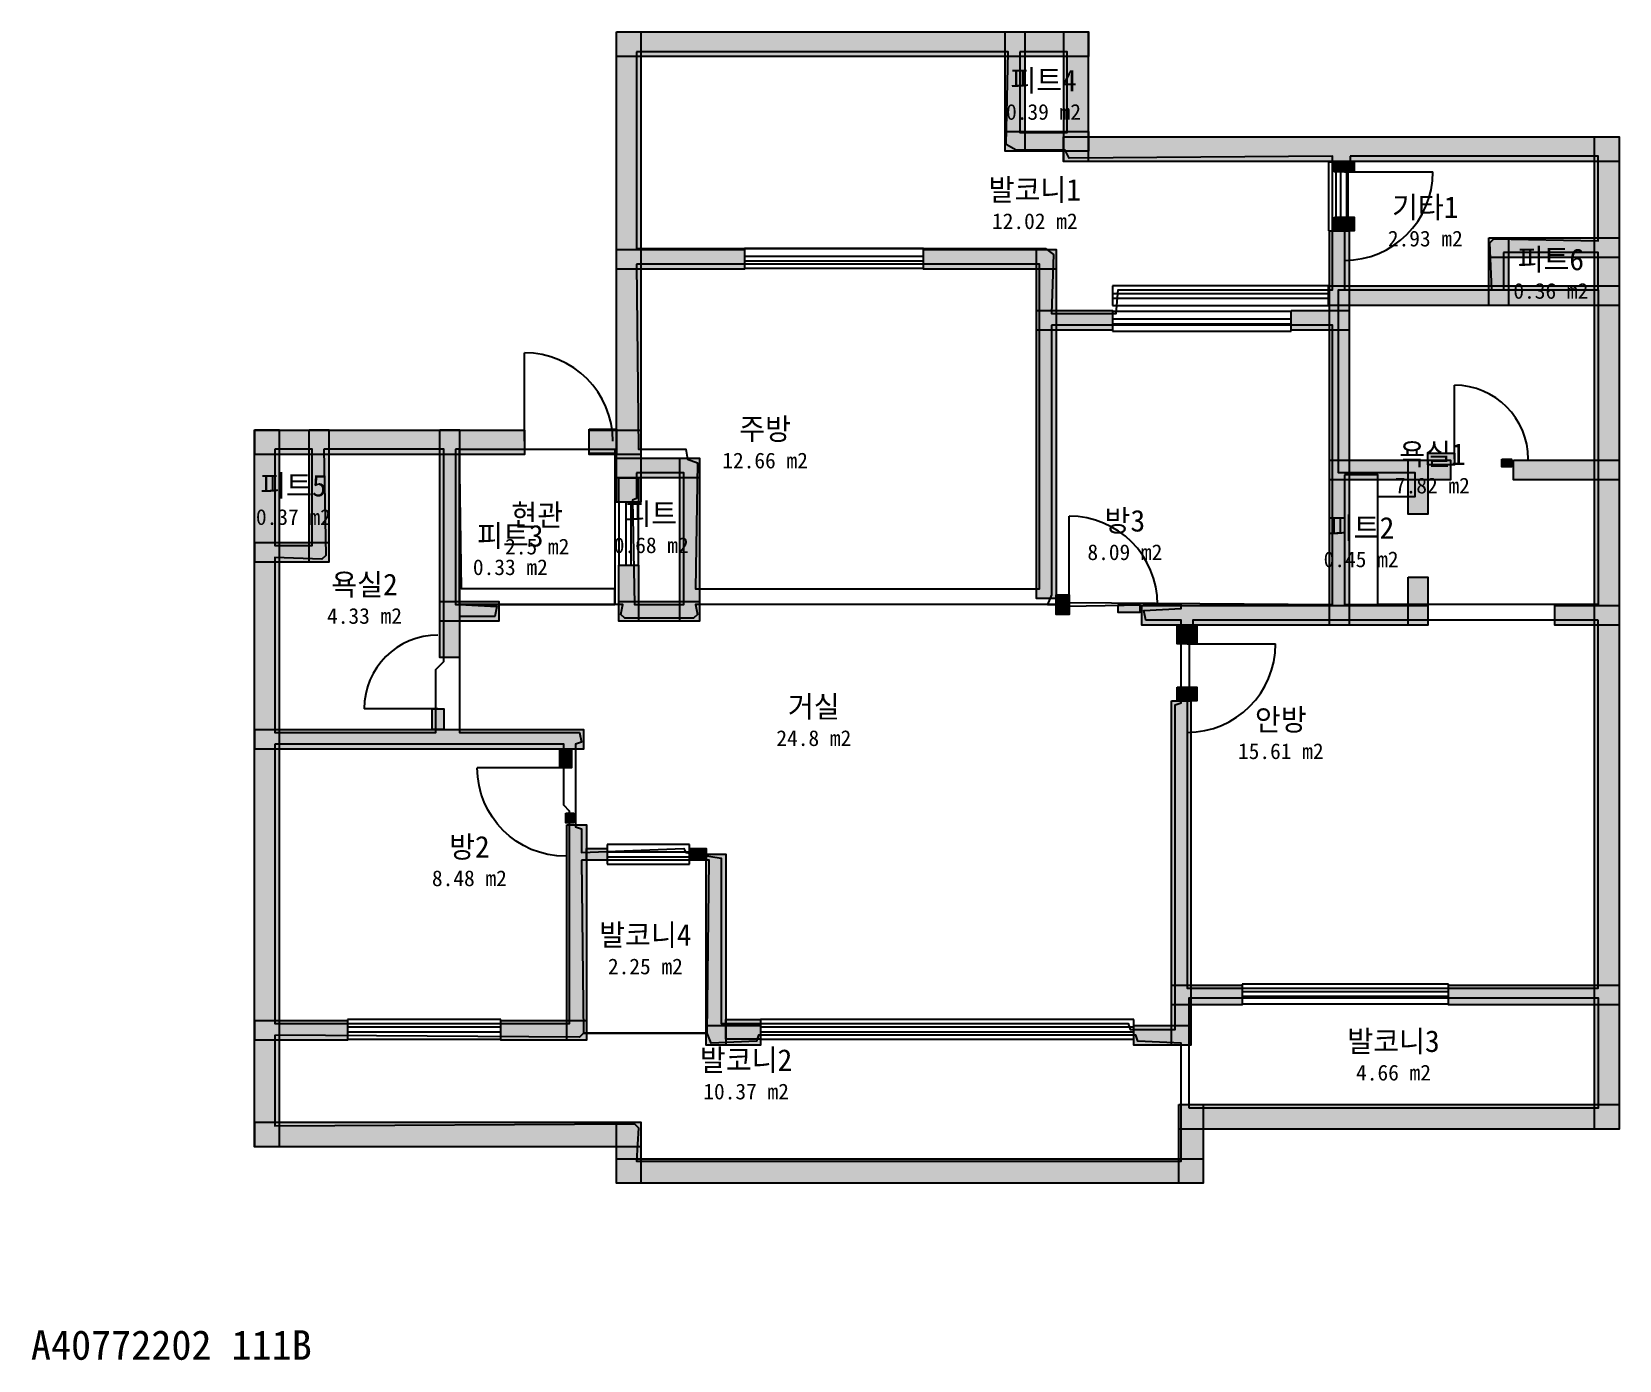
# Model space of a CAD drawing. Header units: millimetres. Extents: x 9 to 16156, y -905 to 12605.
import ezdxf
from ezdxf.enums import TextEntityAlignment as Align

# ---------------------------------------------------------------- set-up
doc = ezdxf.new("R2010")
doc.units = ezdxf.units.MM
for name, color, linetype in [('A-ANNO-TEXT', 7, 'Continuous'), ('A-AREA', 9, 'Continuous'), ('A-AREA-IDEN', 7, 'Continuous'), ('A-DOOR', 4, 'Continuous'), ('A-GLAZ', 5, 'Continuous'), ('A-WALL-EXTR', 7, 'Continuous'), ('A-WALL-PATT', 8, 'Continuous'), ('A-WALL-PRTN', 8, 'Continuous'), ('A-WALL-STRC', 7, 'Continuous')]:
    doc.layers.add(name, color=color, linetype=linetype)

# ---------------------------------------------------------------- blocks, each defined once
blk = doc.blocks.new('JJ-DOOR-SWING')
blk.add_line((0, 0), (0, 1000))
blk.add_arc((0, 0), 1000, 0, 90)
at = {"flags": 1}
for tag, p in [('WIDTH', (0, -150)), ('TYPE', (0, -250))]:
    blk.add_attdef(tag, p, '', height=80, dxfattribs=at)
blk = doc.blocks.new('JJ-WIN-DOUBLE')
for p, q in [((1000, 500), (0, 500)), ((0, 500), (0, -500)), ((1000, -500), (1000, 500)), ((0, 120), (1000, 120)), ((0, -120), (1000, -120)), ((0, -500), (1000, -500))]:
    blk.add_line(p, q)
at = {"flags": 1}
for tag, p in [('WIDTH', (0, -700)), ('TYPE', (0, -800))]:
    blk.add_attdef(tag, p, '', height=80, dxfattribs=at)

msp = doc.modelspace()

# ---------------------------------------------------------------- linework, layer by layer
at = {"layer": 'A-AREA'}
for points in [[(6160, 12400), (6160, 10400), (10320, 10400), (10400, 10340), (10380, 9740), (11040, 9740), (11060, 9980), (13240, 9980), (13240, 11340), (10560, 11320), (10520, 11400), (10020, 11400), (9920, 11460), (9940, 12400)], [(10060, 12400), (10060, 11580), (10540, 11580), (10540, 12400)], [(13420, 11340), (13420, 11220), (13380, 11200), (13380, 10700), (13420, 10620), (13360, 10600), (13360, 9980), (14860, 9980), (14840, 10460), (14880, 10500), (15940, 10480), (15940, 11340)], [(14980, 10360), (14980, 9980), (15940, 9980), (15940, 10360)], [(6160, 10240), (6180, 8360), (6660, 8360), (6680, 8260), (6780, 8220), (6760, 6940), (10260, 6940), (10260, 10240)], [(15940, 6780), (13700, 6780), (13700, 7880), (14080, 7880), (14080, 8120), (13300, 8120), (13300, 9980), (15940, 9980)], [(10380, 9620), (10380, 6880), (10340, 6780), (10440, 6780), (10460, 6840), (10540, 6800), (13240, 6780), (13240, 9620)], [(2980, 8360), (3000, 7280), (2960, 7240), (2480, 7260), (2480, 5480), (4120, 5480), (4120, 6120), (4200, 6200), (4200, 8360)], [(2480, 8360), (2480, 7380), (2860, 7380), (2860, 8360)], [(4320, 8360), (4320, 6780), (5940, 6780), (5940, 6940), (4380, 6940), (4360, 8360)], [(4360, 8360), (5940, 8360), (5940, 6780), (4360, 6780)], [(6160, 8120), (6160, 7860), (6120, 7840), (6140, 6780), (6640, 6780), (6640, 8120)], [(13360, 8100), (13360, 6780), (13700, 6780), (13700, 8100)], [(4360, 6780), (4740, 6760), (4720, 6660), (4360, 6660), (4360, 5480), (5580, 5480), (5600, 5380), (5540, 5360), (5540, 4520), (5600, 4500), (5600, 4260), (6640, 4300), (6660, 4260), (7020, 4200), (7020, 2520), (11160, 2520), (11180, 2460), (11640, 2460), (11640, 5760), (11700, 5780), (11700, 6620), (11340, 6620), (11320, 6720), (11700, 6740), (11700, 6780), (10540, 6760), (10520, 6720), (10460, 6720), (10440, 6780), (6760, 6780), (6780, 6680), (6740, 6640), (6040, 6640), (6000, 6680), (6020, 6780)], [(15940, 6620), (11820, 6620), (11820, 6420), (11780, 6400), (11780, 5920), (11820, 5840), (11760, 5820), (11760, 2880), (15940, 2880)], [(2480, 5360), (2480, 2520), (5480, 2520), (5480, 4680), (5420, 4740), (5420, 5360)], [(5600, 4180), (5620, 2420), (6880, 2420), (6900, 4180)], [(11780, 1660), (11780, 2780), (15940, 2780), (15940, 1660)], [(2480, 2400), (2480, 1480), (6140, 1500), (6180, 1460), (6160, 1120), (11700, 1120), (11700, 2320), (11260, 2340), (11240, 2400), (7400, 2400), (7380, 2340), (6920, 2320), (6880, 2420), (5620, 2420), (5580, 2380)]]:
    msp.add_lwpolyline(points, close=True, dxfattribs=at)
at = {"layer": 'A-WALL-EXTR'}
for points in [[(5955, 12604), (6205, 12604), (6205, 7820), (5955, 7820)], [(5956, 12605), (10756, 12605), (10756, 12355), (5956, 12355)], [(10505, 12604), (10755, 12604), (10755, 11284), (10505, 11284)], [(10504, 11535), (16156, 11535), (16156, 11285), (10504, 11285)], [(15905, 11536), (16155, 11536), (16155, 1444), (15905, 1444)], [(5680, 8565), (5956, 8565), (5956, 8315), (5680, 8315)], [(2275, 8556), (2525, 8556), (2525, 1264), (2275, 1264)], [(2276, 8555), (5020, 8555), (5020, 8305), (2276, 8305)], [(5680, 8555), (6204, 8555), (6204, 8305), (5680, 8305)], [(14960, 8260), (15060, 8260), (15060, 8180), (14960, 8180)], [(11060, 6780), (11280, 6780), (11280, 6700), (11060, 6700)], [(5440, 4660), (5520, 4660), (5520, 4560), (5440, 4560)], [(11675, 1696), (11925, 1696), (11925, 896), (11675, 896)], [(11676, 1695), (16156, 1695), (16156, 1445), (11676, 1445)], [(2276, 1515), (6204, 1515), (6204, 1265), (2276, 1265)], [(5955, 1516), (6205, 1516), (6205, 896), (5955, 896)], [(5956, 1145), (11924, 1145), (11924, 895), (5956, 895)]]:
    msp.add_lwpolyline(points, close=True, dxfattribs=at)
at = {"layer": 'A-WALL-PATT', "color": 8}
for points in [[(5955, 12604), (6205, 12604), (5955, 7820), (6205, 7820)], [(5956, 12605), (10756, 12605), (5956, 12355), (10756, 12355)], [(9910, 12604), (10110, 12604), (9910, 11390), (10110, 11390)], [(10505, 12604), (10755, 12604), (10505, 11284), (10755, 11284)], [(9910, 11590), (10756, 11590), (9910, 11390), (10756, 11390)], [(10504, 11535), (16156, 11535), (10504, 11285), (16156, 11285)], [(15905, 11536), (16155, 11536), (15905, 1444), (16155, 1444)], [(13260, 11284), (13460, 11284), (13260, 11180), (13460, 11180)], [(13260, 10720), (13460, 10720), (13260, 10580), (13460, 10580)], [(13210, 10580), (13410, 10580), (13210, 6570), (13410, 6570)], [(14830, 10510), (16156, 10510), (14830, 10310), (16156, 10310)], [(14830, 10510), (15030, 10510), (14830, 9820), (15030, 9820)], [(5956, 10390), (7260, 10390), (5956, 10190), (7260, 10190)], [(9080, 10390), (10430, 10390), (9080, 10190), (10430, 10190)], [(10230, 10390), (10430, 10390), (10230, 6840), (10430, 6840)], [(13210, 10020), (16156, 10020), (13210, 9820), (16156, 9820)], [(10230, 9770), (11000, 9770), (10230, 9570), (11000, 9570)], [(12820, 9770), (13410, 9770), (12820, 9570), (13410, 9570)], [(5680, 8565), (5956, 8565), (5680, 8315), (5956, 8315)], [(2275, 8556), (2525, 8556), (2275, 1264), (2525, 1264)], [(2276, 8555), (5020, 8555), (2276, 8305), (5020, 8305)], [(2830, 8556), (3030, 8556), (2830, 7210), (3030, 7210)], [(4160, 8556), (4360, 8556), (4160, 6240), (4360, 6240)], [(5680, 8555), (6204, 8555), (5680, 8305), (6204, 8305)], [(5956, 8270), (6800, 8270), (5956, 8070), (6800, 8070)], [(6600, 8270), (6800, 8270), (6600, 6610), (6800, 6610)], [(13210, 8250), (14440, 8250), (13210, 8050), (14440, 8050)], [(14010, 8250), (14210, 8250), (14010, 7700), (14210, 7700)], [(14210, 8320), (14480, 8320), (14210, 8200), (14480, 8200)], [(14960, 8260), (14960, 8180), (15060, 8180)], [(15060, 8180), (15060, 8260), (14960, 8260)], [(15080, 8250), (16156, 8250), (15080, 8050), (16156, 8050)], [(5980, 8070), (6180, 8070), (5980, 7820), (6180, 7820)], [(2276, 7410), (3030, 7410), (2276, 7210), (3030, 7210)], [(5980, 7180), (6180, 7180), (5980, 6610), (6180, 6610)], [(14010, 7060), (14210, 7060), (14010, 6570), (14210, 6570)], [(4160, 6810), (4760, 6810), (4160, 6610), (4760, 6610)], [(5980, 6810), (6800, 6810), (5980, 6610), (6800, 6610)], [(10430, 6880), (10560, 6880), (10430, 6680), (10560, 6680)], [(11060, 6780), (11060, 6700), (11280, 6700)], [(11280, 6700), (11280, 6780), (11060, 6780)], [(11300, 6770), (14210, 6770), (11300, 6570), (14210, 6570)], [(15500, 6770), (16156, 6770), (15500, 6570), (16156, 6570)], [(11660, 6570), (11860, 6570), (11660, 6380), (11860, 6380)], [(11660, 5940), (11860, 5940), (11660, 5800), (11860, 5800)], [(4080, 5720), (4200, 5720), (4080, 5510), (4200, 5510)], [(11600, 5800), (11800, 5800), (11600, 2300), (11800, 2300)], [(2276, 5510), (5620, 5510), (2276, 5310), (5620, 5310)], [(5380, 5310), (5500, 5310), (5380, 5120), (5500, 5120)], [(5440, 4660), (5440, 4560), (5520, 4560)], [(5520, 4560), (5520, 4660), (5440, 4660)], [(5450, 4540), (5650, 4540), (5450, 2350), (5650, 2350)], [(5650, 4300), (5860, 4300), (5650, 4180), (5860, 4180)], [(6700, 4300), (6870, 4300), (6700, 4180), (6870, 4180)], [(6870, 4240), (7070, 4240), (6870, 2300), (7070, 2300)], [(11600, 2910), (12320, 2910), (11600, 2710), (12320, 2710)], [(14420, 2910), (16156, 2910), (14420, 2710), (16156, 2710)], [(2276, 2550), (3220, 2550), (2276, 2350), (3220, 2350)], [(4780, 2550), (5650, 2550), (4780, 2350), (5650, 2350)], [(6870, 2500), (7420, 2500), (6870, 2300), (7420, 2300)], [(7070, 2560), (7420, 2560), (7070, 2360), (7420, 2360)], [(11220, 2500), (11800, 2500), (11220, 2300), (11800, 2300)], [(11675, 1696), (11925, 1696), (11675, 896), (11925, 896)], [(11676, 1695), (16156, 1695), (11676, 1445), (16156, 1445)], [(2276, 1515), (6204, 1515), (2276, 1265), (6204, 1265)], [(5955, 1516), (6205, 1516), (5955, 896), (6205, 896)], [(5956, 1145), (11924, 1145), (5956, 895), (11924, 895)]]:
    msp.add_solid(points, dxfattribs=at)
at = {"layer": 'A-WALL-PRTN'}
for points in [[(14210, 8320), (14480, 8320), (14480, 8200), (14210, 8200)], [(4080, 5720), (4200, 5720), (4200, 5510), (4080, 5510)], [(5380, 5310), (5500, 5310), (5500, 5120), (5380, 5120)], [(5650, 4300), (5860, 4300), (5860, 4180), (5650, 4180)], [(6700, 4300), (6870, 4300), (6870, 4180), (6700, 4180)]]:
    msp.add_lwpolyline(points, close=True, dxfattribs=at)
at = {"layer": 'A-WALL-STRC'}
for points in [[(9910, 12604), (10110, 12604), (10110, 11390), (9910, 11390)], [(9910, 11590), (10756, 11590), (10756, 11390), (9910, 11390)], [(13260, 11284), (13460, 11284), (13460, 11180), (13260, 11180)], [(13260, 10720), (13460, 10720), (13460, 10580), (13260, 10580)], [(13210, 10580), (13410, 10580), (13410, 6570), (13210, 6570)], [(14830, 10510), (16156, 10510), (16156, 10310), (14830, 10310)], [(14830, 10510), (15030, 10510), (15030, 9820), (14830, 9820)], [(5956, 10390), (7260, 10390), (7260, 10190), (5956, 10190)], [(9080, 10390), (10430, 10390), (10430, 10190), (9080, 10190)], [(10230, 10390), (10430, 10390), (10430, 6840), (10230, 6840)], [(13210, 10020), (16156, 10020), (16156, 9820), (13210, 9820)], [(10230, 9770), (11000, 9770), (11000, 9570), (10230, 9570)], [(12820, 9770), (13410, 9770), (13410, 9570), (12820, 9570)], [(2830, 8556), (3030, 8556), (3030, 7210), (2830, 7210)], [(4160, 8556), (4360, 8556), (4360, 6240), (4160, 6240)], [(5956, 8270), (6800, 8270), (6800, 8070), (5956, 8070)], [(6600, 8270), (6800, 8270), (6800, 6610), (6600, 6610)], [(13210, 8250), (14440, 8250), (14440, 8050), (13210, 8050)], [(14010, 8250), (14210, 8250), (14210, 7700), (14010, 7700)], [(15080, 8250), (16156, 8250), (16156, 8050), (15080, 8050)], [(5980, 8070), (6180, 8070), (6180, 7820), (5980, 7820)], [(2276, 7410), (3030, 7410), (3030, 7210), (2276, 7210)], [(5980, 7180), (6180, 7180), (6180, 6610), (5980, 6610)], [(14010, 7060), (14210, 7060), (14210, 6570), (14010, 6570)], [(4160, 6810), (4760, 6810), (4760, 6610), (4160, 6610)], [(5980, 6810), (6800, 6810), (6800, 6610), (5980, 6610)], [(10430, 6880), (10560, 6880), (10560, 6680), (10430, 6680)], [(11300, 6770), (14210, 6770), (14210, 6570), (11300, 6570)], [(15500, 6770), (16156, 6770), (16156, 6570), (15500, 6570)], [(11660, 6570), (11860, 6570), (11860, 6380), (11660, 6380)], [(11660, 5940), (11860, 5940), (11860, 5800), (11660, 5800)], [(11600, 5800), (11800, 5800), (11800, 2300), (11600, 2300)], [(2276, 5510), (5620, 5510), (5620, 5310), (2276, 5310)], [(5450, 4540), (5650, 4540), (5650, 2350), (5450, 2350)], [(6870, 4240), (7070, 4240), (7070, 2300), (6870, 2300)], [(11600, 2910), (12320, 2910), (12320, 2710), (11600, 2710)], [(14420, 2910), (16156, 2910), (16156, 2710), (14420, 2710)], [(2276, 2550), (3220, 2550), (3220, 2350), (2276, 2350)], [(4780, 2550), (5650, 2550), (5650, 2350), (4780, 2350)], [(6870, 2500), (7420, 2500), (7420, 2300), (6870, 2300)], [(7070, 2560), (7420, 2560), (7420, 2360), (7070, 2360)], [(11220, 2500), (11800, 2500), (11800, 2300), (11220, 2300)]]:
    msp.add_lwpolyline(points, close=True, dxfattribs=at)

# ---------------------------------------------------------------- block references
at = {"layer": 'A-DOOR'}
for p, xscale, yscale, rotation in [((13360, 11180), 0.9, 0.9, -90), ((4140, 5720), 0.75, 0.75, 90), ((11760, 6380), 0.9, 0.9, -90), ((5440, 5120), 0.9, -0.9, -90)]:
    msp.add_blockref('JJ-DOOR-SWING', p, dxfattribs=dict(at, xscale=xscale, yscale=yscale, rotation=rotation))
for p, xscale, yscale in [((5020, 8440), 0.9, 0.9), ((14480, 8260), 0.75, 0.75), ((10560, 6780), 0.9, 0.9)]:
    msp.add_blockref('JJ-DOOR-SWING', p, dxfattribs=dict(at, xscale=xscale, yscale=yscale))
at = {"layer": 'A-GLAZ', "yscale": 0.2, "rotation": 90}
for p, xscale in [((13300, 10580), 0.7), ((6080, 7180), 0.64)]:
    msp.add_blockref('JJ-WIN-DOUBLE', p, dxfattribs=dict(at, xscale=xscale))
at = {"layer": 'A-GLAZ', "yscale": 0.2}
for p, xscale in [((7260, 10300), 1.82), ((11000, 9920), 2.2), ((11000, 9660), 1.82), ((5860, 4240), 0.84), ((12320, 2820), 2.1), ((3220, 2460), 1.56), ((7420, 2460), 3.8)]:
    msp.add_blockref('JJ-WIN-DOUBLE', p, dxfattribs=dict(at, xscale=xscale))

# ---------------------------------------------------------------- texts
at = {"layer": 'A-ANNO-TEXT'}
msp.add_text('A40772202 111B', height=300, dxfattribs=at).set_placement((0, -900))
at = {"layer": 'A-AREA-IDEN'}
for s, height, p in [('피트4', 220, (10300, 12110)), ('0.39 m2', 160, (10300, 11790)), ('발코니1', 220, (10211.4, 10998.6)), ('기타1', 220, (14183.3, 10821.7)), ('12.02 m2', 160, (10211.4, 10678.6)), ('2.93 m2', 160, (14183.3, 10501.7)), ('피트6', 220, (15460, 10290)), ('0.36 m2', 160, (15460, 9970)), ('주방', 220, (7467.5, 8565)), ('욕실1', 220, (14255, 8310)), ('12.66 m2', 160, (7467.5, 8245)), ('피트5', 220, (2670, 7990)), ('7.82 m2', 160, (14255, 7990)), ('현관', 220, (5150, 7690)), ('피트', 220, (6310, 7703.3)), ('방3', 220, (11127.5, 7632.5)), ('0.37 m2', 160, (2670, 7670)), ('피트3', 220, (4876.7, 7480)), ('피트2', 220, (13530, 7560)), ('2.5 m2', 160, (5150, 7370)), ('0.68 m2', 160, (6310, 7383.3)), ('8.09 m2', 160, (11127.5, 7312.5)), ('0.45 m2', 160, (13530, 7240)), ('욕실2', 220, (3393.3, 6984.4)), ('0.33 m2', 160, (4876.7, 7160)), ('4.33 m2', 160, (3393.3, 6664.4)), ('거실', 220, (7963.4, 5741.7)), ('안방', 220, (12713.3, 5608.9)), ('24.8 m2', 160, (7963.4, 5421.7)), ('15.61 m2', 160, (12713.3, 5288.9)), ('방2', 220, (4460, 4316.7)), ('8.48 m2', 160, (4460, 3996.7)), ('발코니4', 220, (6250, 3420)), ('2.25 m2', 160, (6250, 3100)), ('발코니3', 220, (13860, 2340)), ('발코니2', 220, (7274.7, 2148)), ('4.66 m2', 160, (13860, 2020)), ('10.37 m2', 160, (7274.7, 1828))]:
    msp.add_text(s, height=height, dxfattribs=at).set_placement(p, align=Align.MIDDLE_CENTER)

doc.saveas('drawing.dxf')
